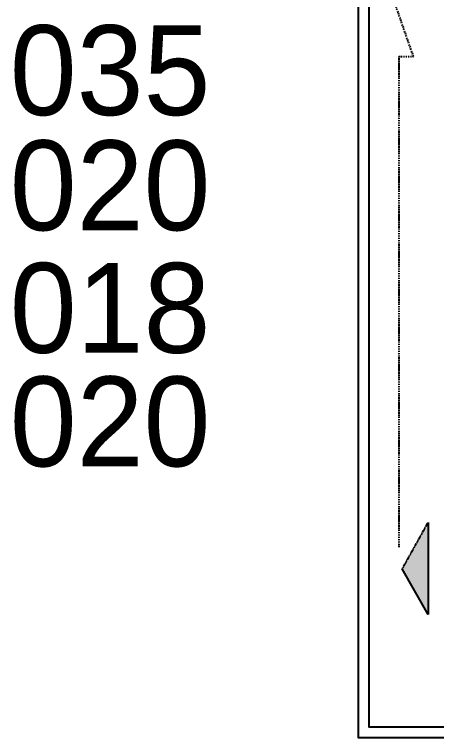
# Model space of a CAD drawing. Extents: x 122166 to 123167, y -5853 to -5259.
# Drawn here: x 122165.8 to 122362.9, y -5853.3 to -5515.4 of the extents above; entities that cross this region are included whole.
import ezdxf

# ---------------------------------------------------------------- set-up
doc = ezdxf.new("R2010")
doc.units = 0
doc.linetypes.add('DASHDOTX2', pattern=[2, 1, -0.5, 0, -0.5])
doc.linetypes.add('DASHED2', pattern=[0.375, 0.25, -0.125])
doc.layers.get('0').update_dxf_attribs({"linetype": 'CONTINUOUS'})
for name, color, linetype in [('coffa', 6, 'CONTINUOUS'), ('KHUNG', 5, 'CONTINUOUS'), ('KICHTHUOC', 1, 'CONTINUOUS'), ('Layer1', 4, 'DASHED2'), ('LAYER3', 6, 'CONTINUOUS'), ('TUONG', 7, 'CONTINUOUS'), ('tuong-cot', 6, 'CONTINUOUS')]:
    doc.layers.add(name, color=color, linetype=linetype)
doc.styles.get("Standard").update_dxf_attribs({"font": 'VTIMESN.TTF'})

msp = doc.modelspace()

# ---------------------------------------------------------------- hatches: boundary and pattern name
at = {"layer": 'Layer1'}
msp.add_hatch(color=7, dxfattribs=at).paths.add_polyline_path([(122358.972, -5795.843), (122358.972, -5752.712), (122346.869, -5774.475)])

# ---------------------------------------------------------------- linework, layer by layer
at = {"layer": 'coffa', "color": 2, "linetype": 'Continuous'}
msp.add_lwpolyline([(123162.219, -5848.265), (123162.219, -5264.265), (122331.219, -5264.265), (122331.219, -5848.265)], close=True, dxfattribs=at)
at = {"layer": 'KHUNG'}
msp.add_lwpolyline([(123167.219, -5853.265), (123167.219, -5259.265), (122326.219, -5259.265), (122326.219, -5853.265)], close=True, dxfattribs=at)
at = {"layer": 'Layer1', "color": 7}
msp.add_line((122346.869, -5774.475), (122358.972, -5752.712), dxfattribs=at)
at = {"layer": 'LAYER3', "linetype": 'DASHDOTX2', "ltscale": 0.5}
for p, q in [((122352.096, -5535.068), (122335.333, -5486.856)), ((122345.199, -5535.068), (122345.199, -5764.594)), ((122345.199, -5535.068), (122352.096, -5535.068))]:
    msp.add_line(p, q, dxfattribs=at)
at = {"layer": 'TUONG'}
for p, q in [((122358.972, -5752.712), (122358.972, -5795.843)), ((122358.972, -5795.843), (122346.869, -5774.475))]:
    msp.add_line(p, q, dxfattribs=at)

# ---------------------------------------------------------------- texts
at = {"insert": (122163.574, -5631.498), "char_height": 42, "width": 99.3396, "attachment_point": 1}
msp.add_mtext('{\\C251;018}', dxfattribs=at)
at = {"layer": 'KICHTHUOC', "color": 3, "linetype": 'Continuous', "insert": (122163.574, -5684.557), "char_height": 42, "width": 99.3394, "attachment_point": 1}
msp.add_mtext('020', dxfattribs=at)
at = {"layer": 'Layer1', "linetype": 'Continuous', "ltscale": 0.8, "insert": (122163.574, -5520.426), "char_height": 42, "width": 99.3394, "attachment_point": 1}
msp.add_mtext('035', dxfattribs=at)
at = {"layer": 'tuong-cot', "insert": (122163.574, -5574.246), "char_height": 42, "width": 99.3394, "attachment_point": 1}
msp.add_mtext('020', dxfattribs=at)

doc.saveas('drawing.dxf')
